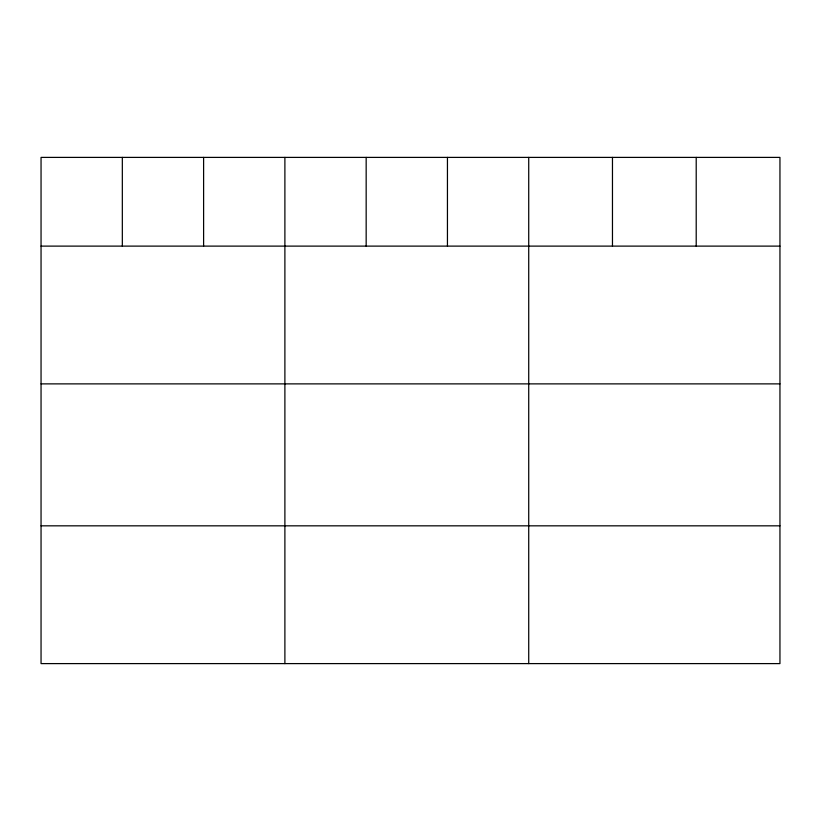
<?xml version="1.0" encoding="UTF-8"?>
<svg xmlns="http://www.w3.org/2000/svg" width="821" height="821" viewBox="0 0 821 821"><rect width="100%" height="100%" fill="white"/><g stroke="black" fill="none" stroke-linecap="round" stroke-linejoin="round"><path stroke-width="1.23" d="M779.95 246.115L779.95 663.604L41.05 663.604L41.05 157.396L779.95 157.396L779.95 246.115L41.05 246.115M41.05 383.879L779.95 383.879M41.05 525.83L779.95 525.83M696.208 157.396L696.208 246.115M612.466 157.396L612.466 246.115M528.724 157.396L528.724 663.604M447.445 157.396L447.445 246.115M366.166 157.396L366.166 246.115M284.887 157.396L284.887 663.604M203.608 157.396L203.608 246.115M122.329 157.396L122.329 246.115"/></g></svg>
